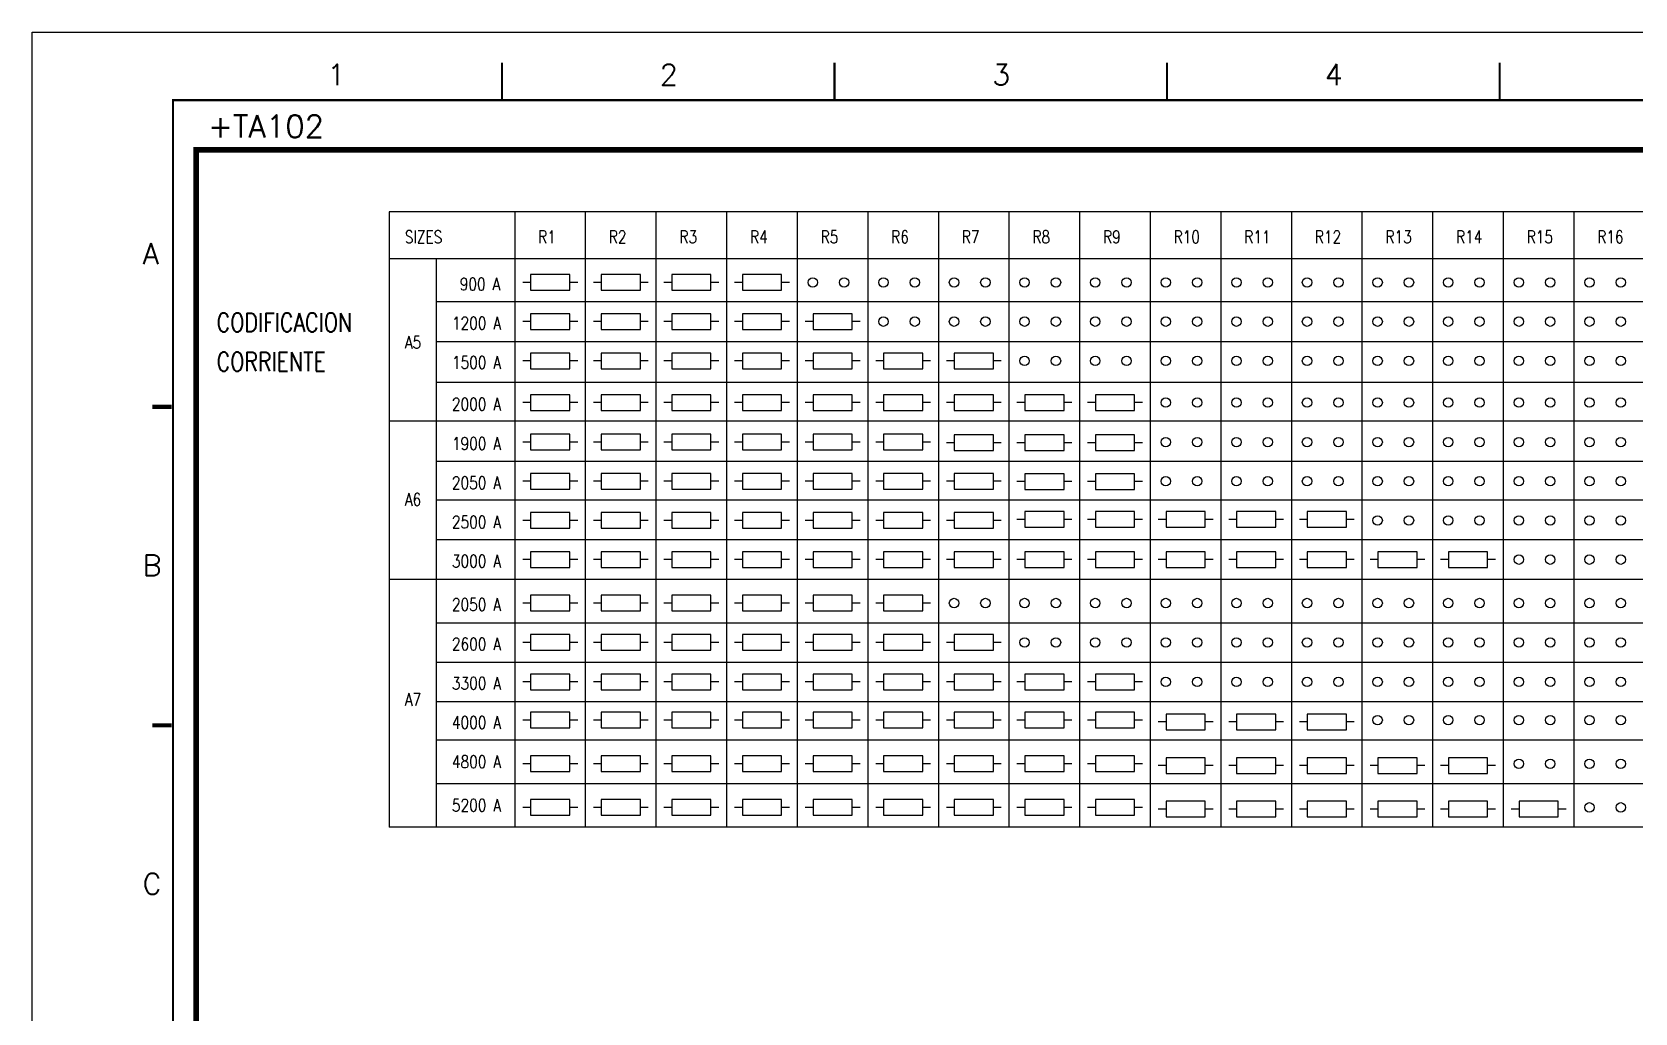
# Model space of a CAD drawing. Extents: x -25 to 1044, y -25744 to 292.
# Drawn here: x 96.3 to 331.5, y -8668.5 to -8524.5 of the extents above; entities that cross this region are included whole.
import ezdxf
from ezdxf.enums import TextEntityAlignment as Align

# ---------------------------------------------------------------- set-up
doc = ezdxf.new("R2010")
doc.units = 0
doc.header["$LTSCALE"] = 10
doc.header["$MEASUREMENT"] = 0
doc.linetypes.add('DASHDOT', pattern=[1, 0.5, -0.25, 0, -0.25])
for name, color, linetype in [('1', 7, 'CONTINUOUS'), ('10', 5, 'CONTINUOUS'), ('2', 7, 'CONTINUOUS'), ('25', 3, 'CONTINUOUS'), ('35', 2, 'CONTINUOUS'), ('DIBUJO', 7, 'CONTINUOUS')]:
    doc.layers.add(name, color=color, linetype=linetype)
doc.styles.add('ABBSTYLE', font='ROMANS.SHX', dxfattribs={"width": 0.8})
doc.styles.add('ROMANS', font='romans')
doc.styles.get("Standard").update_dxf_attribs({"font": 'simplex'})

# ---------------------------------------------------------------- blocks, each defined once
blk = doc.blocks.new('newcajec')
at = {"layer": '1'}
for points in [[(47.5, 272.5, 0.3, 0.3, 0), (47.5, 277.91, 0.3, 0.3, 0)], [(95.5, 272.5, 0.3, 0.3, 0), (95.5, 277.91, 0.3, 0.3, 0)], [(143.5, 272.5, 0.3, 0.3, 0), (143.5, 277.91, 0.3, 0.3, 0)], [(191.5, 272.5, 0.3, 0.3, 0), (191.5, 277.91, 0.3, 0.3, 0)], [(-2.99, 228.23, 0.6, 0.6, 0), (-0.18, 228.23, 0.6, 0.6, 0)], [(-2.99, 182.23, 0.6, 0.6, 0), (-0.18, 182.23, 0.6, 0.6, 0)]]:
    blk.add_lwpolyline(points, format="xyseb", dxfattribs=at)
at = {"layer": '1', "const_width": 0.3}
blk.add_lwpolyline([(0, 0), (0, 272.5), (383, 272.5), (383, 0)], close=True, dxfattribs=at)
at = {"layer": '1', "style": 'ROMANS'}
for s, p in [('1', (22.29, 274.68)), ('2', (70.29, 274.68)), ('3', (118.29, 274.68)), ('4', (166.29, 274.68)), ('A', (-4.37, 248.84)), ('B', (-4.37, 203.84)), ('C', (-4.37, 157.84))]:
    blk.add_text(s, height=3, dxfattribs=at).set_placement(p)
at = {"layer": '10', "style": 'ROMANS'}
for tag, p in [('REV41', (3.5, 18.74)), ('REV43', (77.7, 18.74)), ('REV31', (3.5, 14.58)), ('REV33', (77.7, 14.58)), ('REV21', (3.5, 10.42)), ('REV23', (77.7, 10.42)), ('REV11', (3.5, 6.27)), ('REV13', (77.7, 6.27))]:
    blk.add_attdef(tag, text='', height=2.5, dxfattribs=at).set_placement(p, align=Align.MIDDLE)
for tag, p, height in [('REV42', (8, 17.49), 2.5), ('DOCUMENTTYPE', (216.43, 16.8), 2.5), ('NOTA', (305.32, 15.8), 3), ('SHEETNAME1', (100.5, 15.83), 2.5), ('DESIGNCHECK', (180.74, 14.83), 2.5), ('REV32', (8, 13.33), 2.5), ('SHEETNAME2', (100.5, 11.67), 2.5), ('OBJECT', (216.43, 12.4), 2.5), ('REV22', (8, 9.17), 2.5), ('ORDER', (305.32, 7.3), 4.5), ('SHEETNAME3', (100.5, 7.51), 2.5), ('DRAWINGCHECK', (180.53, 7.71), 2.5), ('CUSTOMER', (216.43, 8.08), 2.5), ('REV12', (8, 5.01), 2.5), ('SHEETNAME4', (100.5, 3.35), 2.5), ('DOCUMENT_ID', (305.32, 0.93), 4.4), ('USER', (180.63, 0.71), 2.5), ('DEPARTMENT', (271.93, 1.05), 2.5)]:
    blk.add_attdef(tag, p, '', height=height, dxfattribs=at)
for tag, width, p, p2 in [('REV44', 1.221199, (84.53, 17.49), (98.48, 17.49)), ('REV34', 1.221199, (84.53, 13.33), (98.48, 13.33)), ('REV24', 1.221199, (84.53, 9.17), (98.48, 9.17)), ('REV14', 1.221199, (84.53, 5.01), (98.48, 5.01)), ('CREATED2', 7.039915, (282.71, 1.05), (301.14, 1.05))]:
    blk.add_attdef(tag, text='', height=2.5, dxfattribs=dict(at, width=width)).set_placement(p, p2, align=Align.FIT)
for tag, p in [('SHEET', (382, 7.43)), ('NEXTSHEET', (382, 0.5))]:
    blk.add_attdef(tag, text='', height=2.5, dxfattribs=at).set_placement(p, align=Align.RIGHT)

msp = doc.modelspace()

# ---------------------------------------------------------------- linework, layer by layer
at = {"layer": '2', "color": 2}
for p, q in [((155.57, -8581.67), (148.66, -8581.67)), ((155.59, -8604.91), (148.66, -8604.91)), ((148.66, -8628.46), (148.66, -8641.26))]:
    msp.add_line(p, q, dxfattribs=at)
at = {"layer": '2', "color": 3, "linetype": 'DASHDOT'}
msp.add_lwpolyline([(120.33, -8541.82, 0.81, 0.81, 0), (500.17, -8541.82, 0.81, 0.81, 0), (500.17, -8782.4, 0.81, 0.81, 0), (120.33, -8782.4, 0.81, 0.81, 0), (120.33, -8541.82, 0.81, 0.81, 0)], format="xyseb", dxfattribs=at)
at = {"layer": '25', "color": 1}
for p, q in [((169.41, -8572.8), (168.26, -8572.8)), ((175.16, -8571.65), (169.41, -8571.65)), ((169.41, -8571.65), (169.41, -8573.95)), ((175.16, -8573.95), (175.16, -8571.65)), ((176.32, -8572.8), (175.16, -8572.8)), ((179.77, -8572.8), (178.62, -8572.8)), ((185.52, -8571.65), (179.77, -8571.65)), ((179.77, -8571.65), (179.77, -8573.95)), ((185.52, -8573.95), (185.52, -8571.65)), ((186.68, -8572.8), (185.52, -8572.8)), ((190.13, -8572.8), (188.98, -8572.8)), ((195.88, -8571.65), (190.13, -8571.65)), ((190.13, -8571.65), (190.13, -8573.95)), ((195.88, -8573.95), (195.88, -8571.65)), ((197.04, -8572.8), (195.88, -8572.8)), ((200.49, -8572.8), (199.34, -8572.8)), ((206.24, -8571.65), (200.49, -8571.65)), ((200.49, -8571.65), (200.49, -8573.95)), ((206.24, -8573.95), (206.24, -8571.65)), ((207.39, -8572.8), (206.24, -8572.8)), ((210.85, -8572.8), (209.7, -8572.8)), ((216.6, -8571.65), (210.85, -8571.65)), ((210.85, -8571.65), (210.85, -8573.95)), ((216.6, -8573.95), (216.6, -8571.65)), ((217.75, -8572.8), (216.6, -8572.8)), ((221.21, -8572.8), (220.06, -8572.8)), ((226.96, -8571.65), (221.21, -8571.65)), ((221.21, -8571.65), (221.21, -8573.95)), ((226.96, -8573.95), (226.96, -8571.65)), ((228.11, -8572.8), (226.96, -8572.8)), ((231.57, -8572.8), (230.42, -8572.8)), ((237.32, -8571.65), (231.57, -8571.65)), ((231.57, -8571.65), (231.57, -8573.95)), ((237.32, -8573.95), (237.32, -8571.65)), ((238.47, -8572.8), (237.32, -8572.8)), ((169.41, -8573.95), (175.16, -8573.95)), ((179.77, -8573.95), (185.52, -8573.95)), ((190.13, -8573.95), (195.88, -8573.95)), ((200.49, -8573.95), (206.24, -8573.95)), ((210.85, -8573.95), (216.6, -8573.95)), ((221.21, -8573.95), (226.96, -8573.95)), ((231.57, -8573.95), (237.32, -8573.95))]:
    msp.add_line(p, q, dxfattribs=at)
for centre in [(241.9, -8572.8), (246.5, -8572.8), (252.26, -8572.8), (256.86, -8572.8), (262.62, -8572.8), (267.22, -8572.8), (272.98, -8572.8), (277.58, -8572.8), (283.34, -8572.8), (287.94, -8572.8), (293.7, -8572.8), (298.3, -8572.8), (304.06, -8572.8), (308.66, -8572.8), (314.42, -8572.8), (319.02, -8572.8), (324.78, -8572.8), (329.38, -8572.8)]:
    msp.add_circle(centre, 0.691, dxfattribs=at)
at = {"layer": '35'}
for p, q in [((436.43, -8550.91), (148.66, -8550.91)), ((148.66, -8550.91), (148.66, -8628.46)), ((436.44, -8550.91), (148.67, -8550.91)), ((167.08, -8550.91), (167.08, -8641.26)), ((177.44, -8550.91), (177.44, -8641.26)), ((187.8, -8550.91), (187.8, -8641.26)), ((198.16, -8550.91), (198.16, -8641.26)), ((208.52, -8550.91), (208.52, -8641.26)), ((218.88, -8550.91), (218.88, -8641.26)), ((229.24, -8550.91), (229.24, -8641.26)), ((239.6, -8550.91), (239.6, -8641.26)), ((249.96, -8550.91), (249.96, -8641.26)), ((260.32, -8550.91), (260.32, -8641.26)), ((270.68, -8550.91), (270.68, -8641.26)), ((281.04, -8550.91), (281.04, -8641.26)), ((291.4, -8550.91), (291.4, -8641.26)), ((301.76, -8550.91), (301.76, -8641.26)), ((312.12, -8550.91), (312.12, -8641.26)), ((322.48, -8550.91), (322.48, -8641.26)), ((436.43, -8557.82), (148.66, -8557.82)), ((155.57, -8557.82), (155.57, -8641.26)), ((175.16, -8560.14), (169.41, -8560.14)), ((169.41, -8560.14), (169.41, -8562.44)), ((175.16, -8562.44), (175.16, -8560.14)), ((185.52, -8560.14), (179.77, -8560.14)), ((179.77, -8560.14), (179.77, -8562.44)), ((185.52, -8562.44), (185.52, -8560.14)), ((195.88, -8560.14), (190.13, -8560.14)), ((190.13, -8560.14), (190.13, -8562.44)), ((195.88, -8562.44), (195.88, -8560.14)), ((206.24, -8560.14), (200.49, -8560.14)), ((200.49, -8560.14), (200.49, -8562.44)), ((206.24, -8562.44), (206.24, -8560.14)), ((169.41, -8561.29), (168.26, -8561.29)), ((169.41, -8562.44), (175.16, -8562.44)), ((176.32, -8561.29), (175.16, -8561.29)), ((179.77, -8561.29), (178.62, -8561.29)), ((179.77, -8562.44), (185.52, -8562.44)), ((186.68, -8561.29), (185.52, -8561.29)), ((190.13, -8561.29), (188.98, -8561.29)), ((190.13, -8562.44), (195.88, -8562.44)), ((197.04, -8561.29), (195.88, -8561.29)), ((200.49, -8561.29), (199.34, -8561.29)), ((200.49, -8562.44), (206.24, -8562.44)), ((207.39, -8561.29), (206.24, -8561.29)), ((436.43, -8564.14), (155.59, -8564.14)), ((436.43, -8570.01), (155.59, -8570.01)), ((436.43, -8575.98), (155.59, -8575.98)), ((436.45, -8581.67), (155.57, -8581.67)), ((169.41, -8583.55), (169.41, -8585.86)), ((175.16, -8583.55), (169.41, -8583.55)), ((175.16, -8585.86), (175.16, -8583.55)), ((185.52, -8583.55), (179.77, -8583.55)), ((179.77, -8583.55), (179.77, -8585.86)), ((185.52, -8585.86), (185.52, -8583.55)), ((195.88, -8583.55), (190.13, -8583.55)), ((190.13, -8583.55), (190.13, -8585.86)), ((195.88, -8585.86), (195.88, -8583.55)), ((206.24, -8583.55), (200.49, -8583.55)), ((200.49, -8583.55), (200.49, -8585.86)), ((206.24, -8585.86), (206.24, -8583.55)), ((210.85, -8583.55), (210.85, -8585.86)), ((216.6, -8583.55), (210.85, -8583.55)), ((216.6, -8585.86), (216.6, -8583.55)), ((226.96, -8583.55), (221.21, -8583.55)), ((221.21, -8583.55), (221.21, -8585.86)), ((226.96, -8585.86), (226.96, -8583.55)), ((169.41, -8584.71), (168.26, -8584.71)), ((169.41, -8585.86), (175.16, -8585.86)), ((176.32, -8584.71), (175.16, -8584.71)), ((179.77, -8584.71), (178.62, -8584.71)), ((179.77, -8585.86), (185.52, -8585.86)), ((186.68, -8584.71), (185.52, -8584.71)), ((190.13, -8584.71), (188.98, -8584.71)), ((190.13, -8585.86), (195.88, -8585.86)), ((197.04, -8584.71), (195.88, -8584.71)), ((200.49, -8584.71), (199.34, -8584.71)), ((200.49, -8585.86), (206.24, -8585.86)), ((207.39, -8584.71), (206.24, -8584.71)), ((210.85, -8584.71), (209.7, -8584.71)), ((210.85, -8585.86), (216.6, -8585.86)), ((217.75, -8584.71), (216.6, -8584.71)), ((221.21, -8584.71), (220.06, -8584.71)), ((221.21, -8585.86), (226.96, -8585.86)), ((228.11, -8584.71), (226.96, -8584.71)), ((436.43, -8587.55), (155.59, -8587.55)), ((169.41, -8590.46), (168.26, -8590.46)), ((169.41, -8589.31), (169.41, -8591.61)), ((175.16, -8589.31), (169.41, -8589.31)), ((169.41, -8591.61), (175.16, -8591.61)), ((175.16, -8591.61), (175.16, -8589.31)), ((176.32, -8590.46), (175.16, -8590.46)), ((179.77, -8590.46), (178.62, -8590.46)), ((179.77, -8589.31), (179.77, -8591.61)), ((185.52, -8589.31), (179.77, -8589.31)), ((179.77, -8591.61), (185.52, -8591.61)), ((185.52, -8591.61), (185.52, -8589.31)), ((186.68, -8590.46), (185.52, -8590.46)), ((190.13, -8590.46), (188.98, -8590.46)), ((195.88, -8589.31), (190.13, -8589.31)), ((190.13, -8589.31), (190.13, -8591.61)), ((190.13, -8591.61), (195.88, -8591.61)), ((195.88, -8591.61), (195.88, -8589.31)), ((197.04, -8590.46), (195.88, -8590.46)), ((200.49, -8590.46), (199.34, -8590.46)), ((200.49, -8589.31), (200.49, -8591.61)), ((206.24, -8589.31), (200.49, -8589.31)), ((200.49, -8591.61), (206.24, -8591.61)), ((206.24, -8591.61), (206.24, -8589.31)), ((207.39, -8590.46), (206.24, -8590.46)), ((210.85, -8590.46), (209.7, -8590.46)), ((210.85, -8589.31), (210.85, -8591.61)), ((216.6, -8589.31), (210.85, -8589.31)), ((210.85, -8591.61), (216.6, -8591.61)), ((216.6, -8591.61), (216.6, -8589.31)), ((217.75, -8590.46), (216.6, -8590.46)), ((221.21, -8590.46), (220.06, -8590.46)), ((226.96, -8589.31), (221.21, -8589.31)), ((221.21, -8589.31), (221.21, -8591.61)), ((221.21, -8591.61), (226.96, -8591.61)), ((226.96, -8591.61), (226.96, -8589.31)), ((228.11, -8590.46), (226.96, -8590.46)), ((231.57, -8590.46), (230.42, -8590.46)), ((231.57, -8589.31), (231.57, -8591.61)), ((237.32, -8589.31), (231.57, -8589.31)), ((231.57, -8591.61), (237.32, -8591.61)), ((237.32, -8591.61), (237.32, -8589.31)), ((238.47, -8590.46), (237.32, -8590.46)), ((436.43, -8593.25), (155.59, -8593.25)), ((436.43, -8599.04), (155.59, -8599.04)), ((169.41, -8600.82), (169.41, -8603.12)), ((175.16, -8600.82), (169.41, -8600.82)), ((175.16, -8603.12), (175.16, -8600.82)), ((179.77, -8600.82), (179.77, -8603.12)), ((185.52, -8600.82), (179.77, -8600.82)), ((185.52, -8603.12), (185.52, -8600.82)), ((190.13, -8600.82), (190.13, -8603.12)), ((195.88, -8600.82), (190.13, -8600.82)), ((195.88, -8603.12), (195.88, -8600.82)), ((200.49, -8600.82), (200.49, -8603.12)), ((206.24, -8600.82), (200.49, -8600.82)), ((206.24, -8603.12), (206.24, -8600.82)), ((210.85, -8600.82), (210.85, -8603.12)), ((216.6, -8600.82), (210.85, -8600.82)), ((216.6, -8603.12), (216.6, -8600.82)), ((221.21, -8600.82), (221.21, -8603.12)), ((226.96, -8600.82), (221.21, -8600.82)), ((226.96, -8603.12), (226.96, -8600.82)), ((231.57, -8600.82), (231.57, -8603.12)), ((237.32, -8600.82), (231.57, -8600.82)), ((237.32, -8603.12), (237.32, -8600.82)), ((241.93, -8600.82), (241.93, -8603.12)), ((247.68, -8600.82), (241.93, -8600.82)), ((247.68, -8603.12), (247.68, -8600.82)), ((252.29, -8600.82), (252.29, -8603.12)), ((258.04, -8600.82), (252.29, -8600.82)), ((258.04, -8603.12), (258.04, -8600.82)), ((262.65, -8600.82), (262.65, -8603.12)), ((268.4, -8600.82), (262.65, -8600.82)), ((268.4, -8603.12), (268.4, -8600.82)), ((278.76, -8600.82), (273.01, -8600.82)), ((273.01, -8600.82), (273.01, -8603.12)), ((278.76, -8603.12), (278.76, -8600.82)), ((283.37, -8600.82), (283.37, -8603.12)), ((289.12, -8600.82), (283.37, -8600.82)), ((289.12, -8603.12), (289.12, -8600.82)), ((293.73, -8600.82), (293.73, -8603.12)), ((299.48, -8600.82), (293.73, -8600.82)), ((299.48, -8603.12), (299.48, -8600.82)), ((309.84, -8600.82), (304.09, -8600.82)), ((304.09, -8600.82), (304.09, -8603.12)), ((309.84, -8603.12), (309.84, -8600.82)), ((169.41, -8601.97), (168.26, -8601.97)), ((169.41, -8603.12), (175.16, -8603.12)), ((176.32, -8601.97), (175.16, -8601.97)), ((179.77, -8601.97), (178.62, -8601.97)), ((179.77, -8603.12), (185.52, -8603.12)), ((186.68, -8601.97), (185.52, -8601.97)), ((190.13, -8601.97), (188.98, -8601.97)), ((190.13, -8603.12), (195.88, -8603.12)), ((197.04, -8601.97), (195.88, -8601.97)), ((200.49, -8601.97), (199.34, -8601.97)), ((200.49, -8603.12), (206.24, -8603.12)), ((207.39, -8601.97), (206.24, -8601.97)), ((210.85, -8601.97), (209.7, -8601.97)), ((210.85, -8603.12), (216.6, -8603.12)), ((217.75, -8601.97), (216.6, -8601.97)), ((221.21, -8601.97), (220.06, -8601.97)), ((221.21, -8603.12), (226.96, -8603.12)), ((228.11, -8601.97), (226.96, -8601.97)), ((231.57, -8601.97), (230.42, -8601.97)), ((231.57, -8603.12), (237.32, -8603.12)), ((238.47, -8601.97), (237.32, -8601.97)), ((241.93, -8601.97), (240.78, -8601.97)), ((241.93, -8603.12), (247.68, -8603.12)), ((248.83, -8601.97), (247.68, -8601.97)), ((252.29, -8601.97), (251.14, -8601.97)), ((252.29, -8603.12), (258.04, -8603.12)), ((259.19, -8601.97), (258.04, -8601.97)), ((262.65, -8601.97), (261.5, -8601.97)), ((262.65, -8603.12), (268.4, -8603.12)), ((269.55, -8601.97), (268.4, -8601.97)), ((273.01, -8601.97), (271.86, -8601.97)), ((273.01, -8603.12), (278.76, -8603.12)), ((279.91, -8601.97), (278.76, -8601.97)), ((283.37, -8601.97), (282.22, -8601.97)), ((283.37, -8603.12), (289.12, -8603.12)), ((290.27, -8601.97), (289.12, -8601.97)), ((293.73, -8601.97), (292.58, -8601.97)), ((293.73, -8603.12), (299.48, -8603.12)), ((300.63, -8601.97), (299.48, -8601.97)), ((304.09, -8601.97), (302.94, -8601.97)), ((304.09, -8603.12), (309.84, -8603.12)), ((310.99, -8601.97), (309.84, -8601.97)), ((436.43, -8604.91), (155.59, -8604.91)), ((169.41, -8607.19), (169.41, -8609.49)), ((175.16, -8607.19), (169.41, -8607.19)), ((175.16, -8609.49), (175.16, -8607.19)), ((185.52, -8607.19), (179.77, -8607.19)), ((179.77, -8607.19), (179.77, -8609.49)), ((185.52, -8609.49), (185.52, -8607.19)), ((195.88, -8607.19), (190.13, -8607.19)), ((190.13, -8607.19), (190.13, -8609.49)), ((195.88, -8609.49), (195.88, -8607.19)), ((206.24, -8607.19), (200.49, -8607.19)), ((200.49, -8607.19), (200.49, -8609.49)), ((206.24, -8609.49), (206.24, -8607.19)), ((210.85, -8607.19), (210.85, -8609.49)), ((216.6, -8607.19), (210.85, -8607.19)), ((216.6, -8609.49), (216.6, -8607.19)), ((226.96, -8607.19), (221.21, -8607.19)), ((221.21, -8607.19), (221.21, -8609.49)), ((226.96, -8609.49), (226.96, -8607.19)), ((169.41, -8608.34), (168.26, -8608.34)), ((169.41, -8609.49), (175.16, -8609.49)), ((176.32, -8608.34), (175.16, -8608.34)), ((179.77, -8608.34), (178.62, -8608.34)), ((179.77, -8609.49), (185.52, -8609.49)), ((186.68, -8608.34), (185.52, -8608.34)), ((190.13, -8608.34), (188.98, -8608.34)), ((190.13, -8609.49), (195.88, -8609.49)), ((197.04, -8608.34), (195.88, -8608.34)), ((200.49, -8608.34), (199.34, -8608.34)), ((200.49, -8609.49), (206.24, -8609.49)), ((207.39, -8608.34), (206.24, -8608.34)), ((210.85, -8608.34), (209.7, -8608.34)), ((210.85, -8609.49), (216.6, -8609.49)), ((217.75, -8608.34), (216.6, -8608.34)), ((221.21, -8608.34), (220.06, -8608.34)), ((221.21, -8609.49), (226.96, -8609.49)), ((228.11, -8608.34), (226.96, -8608.34)), ((436.43, -8611.28), (155.59, -8611.28)), ((169.41, -8614.13), (168.26, -8614.13)), ((169.41, -8612.98), (169.41, -8615.28)), ((175.16, -8612.98), (169.41, -8612.98)), ((175.16, -8615.28), (175.16, -8612.98)), ((176.32, -8614.13), (175.16, -8614.13)), ((179.77, -8614.13), (178.62, -8614.13)), ((179.77, -8612.98), (179.77, -8615.28)), ((185.52, -8612.98), (179.77, -8612.98)), ((185.52, -8615.28), (185.52, -8612.98)), ((186.68, -8614.13), (185.52, -8614.13)), ((190.13, -8614.13), (188.98, -8614.13)), ((195.88, -8612.98), (190.13, -8612.98)), ((190.13, -8612.98), (190.13, -8615.28)), ((195.88, -8615.28), (195.88, -8612.98)), ((197.04, -8614.13), (195.88, -8614.13)), ((200.49, -8614.13), (199.34, -8614.13)), ((200.49, -8612.98), (200.49, -8615.28)), ((206.24, -8612.98), (200.49, -8612.98)), ((206.24, -8615.28), (206.24, -8612.98)), ((207.39, -8614.13), (206.24, -8614.13)), ((210.85, -8614.13), (209.7, -8614.13)), ((210.85, -8612.98), (210.85, -8615.28)), ((216.6, -8612.98), (210.85, -8612.98)), ((216.6, -8615.28), (216.6, -8612.98)), ((217.75, -8614.13), (216.6, -8614.13)), ((221.21, -8614.13), (220.06, -8614.13)), ((226.96, -8612.98), (221.21, -8612.98)), ((221.21, -8612.98), (221.21, -8615.28)), ((226.96, -8615.28), (226.96, -8612.98)), ((228.11, -8614.13), (226.96, -8614.13)), ((231.57, -8614.13), (230.42, -8614.13)), ((231.57, -8612.98), (231.57, -8615.28)), ((237.32, -8612.98), (231.57, -8612.98)), ((237.32, -8615.28), (237.32, -8612.98)), ((238.47, -8614.13), (237.32, -8614.13)), ((436.43, -8617.07), (155.59, -8617.07)), ((169.41, -8615.28), (175.16, -8615.28)), ((179.77, -8615.28), (185.52, -8615.28)), ((190.13, -8615.28), (195.88, -8615.28)), ((200.49, -8615.28), (206.24, -8615.28)), ((210.85, -8615.28), (216.6, -8615.28)), ((221.21, -8615.28), (226.96, -8615.28)), ((231.57, -8615.28), (237.32, -8615.28)), ((169.41, -8618.76), (169.41, -8621.07)), ((175.16, -8618.76), (169.41, -8618.76)), ((175.16, -8621.07), (175.16, -8618.76)), ((185.52, -8618.76), (179.77, -8618.76)), ((179.77, -8618.76), (179.77, -8621.07)), ((185.52, -8621.07), (185.52, -8618.76)), ((195.88, -8618.76), (190.13, -8618.76)), ((190.13, -8618.76), (190.13, -8621.07)), ((195.88, -8621.07), (195.88, -8618.76)), ((206.24, -8618.76), (200.49, -8618.76)), ((200.49, -8618.76), (200.49, -8621.07)), ((206.24, -8621.07), (206.24, -8618.76)), ((210.85, -8618.76), (210.85, -8621.07)), ((216.6, -8618.76), (210.85, -8618.76)), ((216.6, -8621.07), (216.6, -8618.76)), ((226.96, -8618.76), (221.21, -8618.76)), ((221.21, -8618.76), (221.21, -8621.07)), ((226.96, -8621.07), (226.96, -8618.76)), ((237.32, -8618.76), (231.57, -8618.76)), ((231.57, -8618.76), (231.57, -8621.07)), ((237.32, -8621.07), (237.32, -8618.76)), ((241.93, -8618.76), (241.93, -8621.07)), ((247.68, -8618.76), (241.93, -8618.76)), ((247.68, -8621.07), (247.68, -8618.76)), ((258.04, -8618.76), (252.29, -8618.76)), ((252.29, -8618.76), (252.29, -8621.07)), ((258.04, -8621.07), (258.04, -8618.76)), ((169.41, -8619.91), (168.26, -8619.91)), ((169.41, -8621.07), (175.16, -8621.07)), ((176.32, -8619.91), (175.16, -8619.91)), ((179.77, -8619.91), (178.62, -8619.91)), ((179.77, -8621.07), (185.52, -8621.07)), ((186.68, -8619.91), (185.52, -8619.91)), ((190.13, -8619.91), (188.98, -8619.91)), ((190.13, -8621.07), (195.88, -8621.07)), ((197.04, -8619.91), (195.88, -8619.91)), ((200.49, -8619.91), (199.34, -8619.91)), ((200.49, -8621.07), (206.24, -8621.07)), ((207.39, -8619.91), (206.24, -8619.91)), ((210.85, -8619.91), (209.7, -8619.91)), ((210.85, -8621.07), (216.6, -8621.07)), ((217.75, -8619.91), (216.6, -8619.91)), ((221.21, -8619.91), (220.06, -8619.91)), ((221.21, -8621.07), (226.96, -8621.07)), ((228.11, -8619.91), (226.96, -8619.91)), ((231.57, -8619.91), (230.42, -8619.91)), ((231.57, -8621.07), (237.32, -8621.07)), ((238.47, -8619.91), (237.32, -8619.91)), ((241.93, -8619.91), (240.78, -8619.91)), ((241.93, -8621.07), (247.68, -8621.07)), ((248.83, -8619.91), (247.68, -8619.91)), ((252.29, -8619.91), (251.14, -8619.91)), ((252.29, -8621.07), (258.04, -8621.07)), ((259.19, -8619.91), (258.04, -8619.91)), ((436.43, -8622.85), (155.59, -8622.85)), ((169.41, -8624.37), (169.41, -8626.68)), ((175.16, -8624.37), (169.41, -8624.37)), ((175.16, -8626.68), (175.16, -8624.37)), ((179.77, -8624.37), (179.77, -8626.68)), ((185.52, -8624.37), (179.77, -8624.37)), ((185.52, -8626.68), (185.52, -8624.37)), ((190.13, -8624.37), (190.13, -8626.68)), ((195.88, -8624.37), (190.13, -8624.37)), ((195.88, -8626.68), (195.88, -8624.37)), ((200.49, -8624.37), (200.49, -8626.68)), ((206.24, -8624.37), (200.49, -8624.37)), ((206.24, -8626.68), (206.24, -8624.37)), ((210.85, -8624.37), (210.85, -8626.68)), ((216.6, -8624.37), (210.85, -8624.37)), ((216.6, -8626.68), (216.6, -8624.37)), ((221.21, -8624.37), (221.21, -8626.68)), ((226.96, -8624.37), (221.21, -8624.37)), ((226.96, -8626.68), (226.96, -8624.37)), ((231.57, -8624.37), (231.57, -8626.68)), ((237.32, -8624.37), (231.57, -8624.37)), ((237.32, -8626.68), (237.32, -8624.37)), ((241.93, -8624.37), (241.93, -8626.68)), ((247.68, -8624.37), (241.93, -8624.37)), ((247.68, -8626.68), (247.68, -8624.37)), ((252.29, -8624.37), (252.29, -8626.68)), ((258.04, -8624.37), (252.29, -8624.37)), ((258.04, -8626.68), (258.04, -8624.37)), ((169.41, -8625.52), (168.26, -8625.52)), ((169.41, -8626.68), (175.16, -8626.68)), ((176.32, -8625.52), (175.16, -8625.52)), ((179.77, -8625.52), (178.62, -8625.52)), ((179.77, -8626.68), (185.52, -8626.68)), ((186.68, -8625.52), (185.52, -8625.52)), ((190.13, -8625.52), (188.98, -8625.52)), ((190.13, -8626.68), (195.88, -8626.68)), ((197.04, -8625.52), (195.88, -8625.52)), ((200.49, -8625.52), (199.34, -8625.52)), ((200.49, -8626.68), (206.24, -8626.68)), ((207.39, -8625.52), (206.24, -8625.52)), ((210.85, -8625.52), (209.7, -8625.52)), ((210.85, -8626.68), (216.6, -8626.68)), ((217.75, -8625.52), (216.6, -8625.52)), ((221.21, -8625.52), (220.06, -8625.52)), ((221.21, -8626.68), (226.96, -8626.68)), ((228.11, -8625.52), (226.96, -8625.52)), ((231.57, -8625.52), (230.42, -8625.52)), ((231.57, -8626.68), (237.32, -8626.68)), ((238.47, -8625.52), (237.32, -8625.52)), ((241.93, -8625.52), (240.78, -8625.52)), ((241.93, -8626.68), (247.68, -8626.68)), ((248.83, -8625.52), (247.68, -8625.52)), ((252.29, -8625.52), (251.14, -8625.52)), ((252.29, -8626.68), (258.04, -8626.68)), ((259.19, -8625.52), (258.04, -8625.52)), ((262.65, -8625.79), (261.5, -8625.79)), ((262.65, -8624.63), (262.65, -8626.94)), ((268.4, -8624.63), (262.65, -8624.63)), ((262.65, -8626.94), (268.4, -8626.94)), ((268.4, -8626.94), (268.4, -8624.63)), ((269.55, -8625.79), (268.4, -8625.79)), ((273.01, -8625.79), (271.86, -8625.79)), ((273.01, -8624.63), (273.01, -8626.94)), ((278.76, -8624.63), (273.01, -8624.63)), ((273.01, -8626.94), (278.76, -8626.94)), ((278.76, -8626.94), (278.76, -8624.63)), ((279.91, -8625.79), (278.76, -8625.79)), ((283.37, -8625.79), (282.22, -8625.79)), ((283.37, -8624.63), (283.37, -8626.94)), ((289.12, -8624.63), (283.37, -8624.63)), ((283.37, -8626.94), (289.12, -8626.94)), ((289.12, -8626.94), (289.12, -8624.63)), ((290.27, -8625.79), (289.12, -8625.79)), ((436.43, -8628.46), (155.59, -8628.46)), ((175.16, -8630.78), (169.41, -8630.78)), ((169.41, -8630.78), (169.41, -8633.08)), ((175.16, -8633.08), (175.16, -8630.78)), ((185.52, -8630.78), (179.77, -8630.78)), ((179.77, -8630.78), (179.77, -8633.08)), ((185.52, -8633.08), (185.52, -8630.78)), ((195.88, -8630.78), (190.13, -8630.78)), ((190.13, -8630.78), (190.13, -8633.08)), ((195.88, -8633.08), (195.88, -8630.78)), ((206.24, -8630.78), (200.49, -8630.78)), ((200.49, -8630.78), (200.49, -8633.08)), ((206.24, -8633.08), (206.24, -8630.78)), ((216.6, -8630.78), (210.85, -8630.78)), ((210.85, -8630.78), (210.85, -8633.08)), ((216.6, -8633.08), (216.6, -8630.78)), ((226.96, -8630.78), (221.21, -8630.78)), ((221.21, -8630.78), (221.21, -8633.08)), ((226.96, -8633.08), (226.96, -8630.78)), ((237.32, -8630.78), (231.57, -8630.78)), ((231.57, -8630.78), (231.57, -8633.08)), ((237.32, -8633.08), (237.32, -8630.78)), ((247.68, -8630.78), (241.93, -8630.78)), ((241.93, -8630.78), (241.93, -8633.08)), ((247.68, -8633.08), (247.68, -8630.78)), ((258.04, -8630.78), (252.29, -8630.78)), ((252.29, -8630.78), (252.29, -8633.08)), ((258.04, -8633.08), (258.04, -8630.78)), ((268.4, -8631.04), (262.65, -8631.04)), ((262.65, -8631.04), (262.65, -8633.34)), ((268.4, -8633.34), (268.4, -8631.04)), ((278.76, -8631.04), (273.01, -8631.04)), ((273.01, -8631.04), (273.01, -8633.34)), ((278.76, -8633.34), (278.76, -8631.04)), ((289.12, -8631.04), (283.37, -8631.04)), ((283.37, -8631.04), (283.37, -8633.34)), ((289.12, -8633.34), (289.12, -8631.04)), ((299.48, -8631.04), (293.73, -8631.04)), ((293.73, -8631.04), (293.73, -8633.34)), ((299.48, -8633.34), (299.48, -8631.04)), ((309.84, -8631.04), (304.09, -8631.04)), ((304.09, -8631.04), (304.09, -8633.34)), ((309.84, -8633.34), (309.84, -8631.04)), ((169.41, -8631.93), (168.26, -8631.93)), ((169.41, -8633.08), (175.16, -8633.08)), ((176.32, -8631.93), (175.16, -8631.93)), ((179.77, -8631.93), (178.62, -8631.93)), ((179.77, -8633.08), (185.52, -8633.08)), ((186.68, -8631.93), (185.52, -8631.93)), ((190.13, -8631.93), (188.98, -8631.93)), ((190.13, -8633.08), (195.88, -8633.08)), ((197.04, -8631.93), (195.88, -8631.93)), ((200.49, -8631.93), (199.34, -8631.93)), ((200.49, -8633.08), (206.24, -8633.08)), ((207.39, -8631.93), (206.24, -8631.93)), ((210.85, -8631.93), (209.7, -8631.93)), ((210.85, -8633.08), (216.6, -8633.08)), ((217.75, -8631.93), (216.6, -8631.93)), ((221.21, -8631.93), (220.06, -8631.93)), ((221.21, -8633.08), (226.96, -8633.08)), ((228.11, -8631.93), (226.96, -8631.93)), ((231.57, -8631.93), (230.42, -8631.93)), ((231.57, -8633.08), (237.32, -8633.08)), ((238.47, -8631.93), (237.32, -8631.93)), ((241.93, -8631.93), (240.78, -8631.93)), ((241.93, -8633.08), (247.68, -8633.08)), ((248.83, -8631.93), (247.68, -8631.93)), ((252.29, -8631.93), (251.14, -8631.93)), ((252.29, -8633.08), (258.04, -8633.08)), ((259.19, -8631.93), (258.04, -8631.93)), ((262.65, -8632.19), (261.5, -8632.19)), ((262.65, -8633.34), (268.4, -8633.34)), ((269.55, -8632.19), (268.4, -8632.19)), ((273.01, -8632.19), (271.86, -8632.19)), ((273.01, -8633.34), (278.76, -8633.34)), ((279.91, -8632.19), (278.76, -8632.19)), ((283.37, -8632.19), (282.22, -8632.19)), ((283.37, -8633.34), (289.12, -8633.34)), ((290.27, -8632.19), (289.12, -8632.19)), ((293.73, -8632.19), (292.58, -8632.19)), ((293.73, -8633.34), (299.48, -8633.34)), ((300.63, -8632.19), (299.48, -8632.19)), ((304.09, -8632.19), (302.94, -8632.19)), ((304.09, -8633.34), (309.84, -8633.34)), ((310.99, -8632.19), (309.84, -8632.19)), ((436.43, -8634.86), (155.57, -8634.86)), ((169.41, -8638.33), (168.26, -8638.33)), ((175.16, -8637.18), (169.41, -8637.18)), ((169.41, -8637.18), (169.41, -8639.48)), ((175.16, -8639.48), (175.16, -8637.18)), ((176.32, -8638.33), (175.16, -8638.33)), ((179.77, -8638.33), (178.62, -8638.33)), ((185.52, -8637.18), (179.77, -8637.18)), ((179.77, -8637.18), (179.77, -8639.48)), ((185.52, -8639.48), (185.52, -8637.18)), ((186.68, -8638.33), (185.52, -8638.33)), ((190.13, -8638.33), (188.98, -8638.33)), ((195.88, -8637.18), (190.13, -8637.18)), ((190.13, -8637.18), (190.13, -8639.48)), ((195.88, -8639.48), (195.88, -8637.18)), ((197.04, -8638.33), (195.88, -8638.33)), ((200.49, -8638.33), (199.34, -8638.33)), ((206.24, -8637.18), (200.49, -8637.18)), ((200.49, -8637.18), (200.49, -8639.48)), ((206.24, -8639.48), (206.24, -8637.18)), ((207.39, -8638.33), (206.24, -8638.33)), ((210.85, -8638.33), (209.7, -8638.33)), ((216.6, -8637.18), (210.85, -8637.18)), ((210.85, -8637.18), (210.85, -8639.48)), ((216.6, -8639.48), (216.6, -8637.18)), ((217.75, -8638.33), (216.6, -8638.33)), ((221.21, -8638.33), (220.06, -8638.33)), ((226.96, -8637.18), (221.21, -8637.18)), ((221.21, -8637.18), (221.21, -8639.48)), ((226.96, -8639.48), (226.96, -8637.18)), ((228.11, -8638.33), (226.96, -8638.33)), ((231.57, -8638.33), (230.42, -8638.33)), ((237.32, -8637.18), (231.57, -8637.18)), ((231.57, -8637.18), (231.57, -8639.48)), ((237.32, -8639.48), (237.32, -8637.18)), ((238.47, -8638.33), (237.32, -8638.33)), ((241.93, -8638.33), (240.78, -8638.33)), ((247.68, -8637.18), (241.93, -8637.18)), ((241.93, -8637.18), (241.93, -8639.48)), ((247.68, -8639.48), (247.68, -8637.18)), ((248.83, -8638.33), (247.68, -8638.33)), ((252.29, -8638.33), (251.14, -8638.33)), ((258.04, -8637.18), (252.29, -8637.18)), ((252.29, -8637.18), (252.29, -8639.48)), ((258.04, -8639.48), (258.04, -8637.18)), ((259.19, -8638.33), (258.04, -8638.33)), ((262.65, -8638.59), (261.5, -8638.59)), ((268.4, -8637.44), (262.65, -8637.44)), ((262.65, -8637.44), (262.65, -8639.74)), ((268.4, -8639.74), (268.4, -8637.44)), ((269.55, -8638.59), (268.4, -8638.59)), ((273.01, -8638.59), (271.86, -8638.59)), ((278.76, -8637.44), (273.01, -8637.44)), ((273.01, -8637.44), (273.01, -8639.74)), ((278.76, -8639.74), (278.76, -8637.44)), ((279.91, -8638.59), (278.76, -8638.59)), ((283.37, -8638.59), (282.22, -8638.59)), ((289.12, -8637.44), (283.37, -8637.44)), ((283.37, -8637.44), (283.37, -8639.74)), ((289.12, -8639.74), (289.12, -8637.44)), ((290.27, -8638.59), (289.12, -8638.59)), ((293.73, -8638.59), (292.58, -8638.59)), ((299.48, -8637.44), (293.73, -8637.44)), ((293.73, -8637.44), (293.73, -8639.74)), ((299.48, -8639.74), (299.48, -8637.44)), ((300.63, -8638.59), (299.48, -8638.59)), ((304.09, -8638.59), (302.94, -8638.59)), ((309.84, -8637.44), (304.09, -8637.44)), ((304.09, -8637.44), (304.09, -8639.74)), ((309.84, -8639.74), (309.84, -8637.44)), ((310.99, -8638.59), (309.84, -8638.59)), ((314.45, -8638.59), (313.3, -8638.59)), ((320.2, -8637.44), (314.45, -8637.44)), ((314.45, -8637.44), (314.45, -8639.74)), ((320.2, -8639.74), (320.2, -8637.44)), ((321.35, -8638.59), (320.2, -8638.59)), ((169.41, -8639.48), (175.16, -8639.48)), ((179.77, -8639.48), (185.52, -8639.48)), ((190.13, -8639.48), (195.88, -8639.48)), ((200.49, -8639.48), (206.24, -8639.48)), ((210.85, -8639.48), (216.6, -8639.48)), ((221.21, -8639.48), (226.96, -8639.48)), ((231.57, -8639.48), (237.32, -8639.48)), ((241.93, -8639.48), (247.68, -8639.48)), ((252.29, -8639.48), (258.04, -8639.48)), ((262.65, -8639.74), (268.4, -8639.74)), ((273.01, -8639.74), (278.76, -8639.74)), ((283.37, -8639.74), (289.12, -8639.74)), ((293.73, -8639.74), (299.48, -8639.74)), ((304.09, -8639.74), (309.84, -8639.74)), ((314.45, -8639.74), (320.2, -8639.74)), ((436.43, -8641.26), (148.66, -8641.26))]:
    msp.add_line(p, q, dxfattribs=at)
at = {"layer": '35', "color": 2}
for p, q in [((169.41, -8567.04), (168.26, -8567.04)), ((175.16, -8565.89), (169.41, -8565.89)), ((169.41, -8565.89), (169.41, -8568.19)), ((175.16, -8568.19), (175.16, -8565.89)), ((176.32, -8567.04), (175.16, -8567.04)), ((179.77, -8567.04), (178.62, -8567.04)), ((185.52, -8565.89), (179.77, -8565.89)), ((179.77, -8565.89), (179.77, -8568.19)), ((185.52, -8568.19), (185.52, -8565.89)), ((186.68, -8567.04), (185.52, -8567.04)), ((190.13, -8567.04), (188.98, -8567.04)), ((195.88, -8565.89), (190.13, -8565.89)), ((190.13, -8565.89), (190.13, -8568.19)), ((195.88, -8568.19), (195.88, -8565.89)), ((197.04, -8567.04), (195.88, -8567.04)), ((200.49, -8567.04), (199.34, -8567.04)), ((206.24, -8565.89), (200.49, -8565.89)), ((200.49, -8565.89), (200.49, -8568.19)), ((206.24, -8568.19), (206.24, -8565.89)), ((207.39, -8567.04), (206.24, -8567.04)), ((210.85, -8567.04), (209.7, -8567.04)), ((216.6, -8565.89), (210.85, -8565.89)), ((210.85, -8565.89), (210.85, -8568.19)), ((216.6, -8568.19), (216.6, -8565.89)), ((217.75, -8567.04), (216.6, -8567.04)), ((169.41, -8568.19), (175.16, -8568.19)), ((179.77, -8568.19), (185.52, -8568.19)), ((190.13, -8568.19), (195.88, -8568.19)), ((200.49, -8568.19), (206.24, -8568.19)), ((210.85, -8568.19), (216.6, -8568.19)), ((169.41, -8578.92), (168.26, -8578.92)), ((169.41, -8577.77), (169.41, -8580.07)), ((175.16, -8577.77), (169.41, -8577.77)), ((175.16, -8580.07), (175.16, -8577.77)), ((176.32, -8578.92), (175.16, -8578.92)), ((179.77, -8578.92), (178.62, -8578.92)), ((179.77, -8577.77), (179.77, -8580.07)), ((185.52, -8577.77), (179.77, -8577.77)), ((185.52, -8580.07), (185.52, -8577.77)), ((186.68, -8578.92), (185.52, -8578.92)), ((190.13, -8578.92), (188.98, -8578.92)), ((190.13, -8577.77), (190.13, -8580.07)), ((195.88, -8577.77), (190.13, -8577.77)), ((195.88, -8580.07), (195.88, -8577.77)), ((197.04, -8578.92), (195.88, -8578.92)), ((200.49, -8578.92), (199.34, -8578.92)), ((200.49, -8577.77), (200.49, -8580.07)), ((206.24, -8577.77), (200.49, -8577.77)), ((206.24, -8580.07), (206.24, -8577.77)), ((207.39, -8578.92), (206.24, -8578.92)), ((210.85, -8578.92), (209.7, -8578.92)), ((210.85, -8577.77), (210.85, -8580.07)), ((216.6, -8577.77), (210.85, -8577.77)), ((216.6, -8580.07), (216.6, -8577.77)), ((217.75, -8578.92), (216.6, -8578.92)), ((221.21, -8578.92), (220.06, -8578.92)), ((221.21, -8577.77), (221.21, -8580.07)), ((226.96, -8577.77), (221.21, -8577.77)), ((226.96, -8580.07), (226.96, -8577.77)), ((228.11, -8578.92), (226.96, -8578.92)), ((231.57, -8578.92), (230.42, -8578.92)), ((231.57, -8577.77), (231.57, -8580.07)), ((237.32, -8577.77), (231.57, -8577.77)), ((237.32, -8580.07), (237.32, -8577.77)), ((238.47, -8578.92), (237.32, -8578.92)), ((241.93, -8578.92), (240.78, -8578.92)), ((241.93, -8577.77), (241.93, -8580.07)), ((247.68, -8577.77), (241.93, -8577.77)), ((247.68, -8580.07), (247.68, -8577.77)), ((248.83, -8578.92), (247.68, -8578.92)), ((252.29, -8578.92), (251.14, -8578.92)), ((252.29, -8577.77), (252.29, -8580.07)), ((258.04, -8577.77), (252.29, -8577.77)), ((258.04, -8580.07), (258.04, -8577.77)), ((259.19, -8578.92), (258.04, -8578.92)), ((169.41, -8580.07), (175.16, -8580.07)), ((179.77, -8580.07), (185.52, -8580.07)), ((190.13, -8580.07), (195.88, -8580.07)), ((200.49, -8580.07), (206.24, -8580.07)), ((210.85, -8580.07), (216.6, -8580.07)), ((221.21, -8580.07), (226.96, -8580.07)), ((231.57, -8580.07), (237.32, -8580.07)), ((241.93, -8580.07), (247.68, -8580.07)), ((252.29, -8580.07), (258.04, -8580.07)), ((237.32, -8583.66), (231.57, -8583.66)), ((231.57, -8583.66), (231.57, -8585.96)), ((237.32, -8585.96), (237.32, -8583.66)), ((241.93, -8583.66), (241.93, -8585.96)), ((247.68, -8583.66), (241.93, -8583.66)), ((247.68, -8585.96), (247.68, -8583.66)), ((258.04, -8583.66), (252.29, -8583.66)), ((252.29, -8583.66), (252.29, -8585.96)), ((258.04, -8585.96), (258.04, -8583.66)), ((231.57, -8584.81), (230.42, -8584.81)), ((231.57, -8585.96), (237.32, -8585.96)), ((238.47, -8584.81), (237.32, -8584.81)), ((241.93, -8584.81), (240.78, -8584.81)), ((241.93, -8585.96), (247.68, -8585.96)), ((248.83, -8584.81), (247.68, -8584.81)), ((252.29, -8584.81), (251.14, -8584.81)), ((252.29, -8585.96), (258.04, -8585.96)), ((259.19, -8584.81), (258.04, -8584.81)), ((241.93, -8590.51), (240.78, -8590.51)), ((241.93, -8589.36), (241.93, -8591.66)), ((247.68, -8589.36), (241.93, -8589.36)), ((241.93, -8591.66), (247.68, -8591.66)), ((247.68, -8591.66), (247.68, -8589.36)), ((248.83, -8590.51), (247.68, -8590.51)), ((252.29, -8590.51), (251.14, -8590.51)), ((258.04, -8589.36), (252.29, -8589.36)), ((252.29, -8589.36), (252.29, -8591.66)), ((252.29, -8591.66), (258.04, -8591.66)), ((258.04, -8591.66), (258.04, -8589.36)), ((259.19, -8590.51), (258.04, -8590.51)), ((169.41, -8596.22), (168.26, -8596.22)), ((169.41, -8595.07), (169.41, -8597.37)), ((175.16, -8595.07), (169.41, -8595.07)), ((175.16, -8597.37), (175.16, -8595.07)), ((176.32, -8596.22), (175.16, -8596.22)), ((179.77, -8596.22), (178.62, -8596.22)), ((185.52, -8595.07), (179.77, -8595.07)), ((179.77, -8595.07), (179.77, -8597.37)), ((185.52, -8597.37), (185.52, -8595.07)), ((186.68, -8596.22), (185.52, -8596.22)), ((190.13, -8596.22), (188.98, -8596.22)), ((195.88, -8595.07), (190.13, -8595.07)), ((190.13, -8595.07), (190.13, -8597.37)), ((195.88, -8597.37), (195.88, -8595.07)), ((197.04, -8596.22), (195.88, -8596.22)), ((200.49, -8596.22), (199.34, -8596.22)), ((206.24, -8595.07), (200.49, -8595.07)), ((200.49, -8595.07), (200.49, -8597.37)), ((206.24, -8597.37), (206.24, -8595.07)), ((207.39, -8596.22), (206.24, -8596.22)), ((210.85, -8596.22), (209.7, -8596.22)), ((210.85, -8595.07), (210.85, -8597.37)), ((216.6, -8595.07), (210.85, -8595.07)), ((216.6, -8597.37), (216.6, -8595.07)), ((217.75, -8596.22), (216.6, -8596.22)), ((221.21, -8596.22), (220.06, -8596.22)), ((226.96, -8595.07), (221.21, -8595.07)), ((221.21, -8595.07), (221.21, -8597.37)), ((226.96, -8597.37), (226.96, -8595.07)), ((228.11, -8596.22), (226.96, -8596.22)), ((231.57, -8596.22), (230.42, -8596.22)), ((237.32, -8595.07), (231.57, -8595.07)), ((231.57, -8595.07), (231.57, -8597.37)), ((237.32, -8597.37), (237.32, -8595.07)), ((238.47, -8596.22), (237.32, -8596.22)), ((241.93, -8596.07), (240.78, -8596.07)), ((241.93, -8594.92), (241.93, -8597.22)), ((247.68, -8594.92), (241.93, -8594.92)), ((247.68, -8597.22), (247.68, -8594.92)), ((248.83, -8596.07), (247.68, -8596.07)), ((252.29, -8596.07), (251.14, -8596.07)), ((258.04, -8594.92), (252.29, -8594.92)), ((252.29, -8594.92), (252.29, -8597.22)), ((258.04, -8597.22), (258.04, -8594.92)), ((259.19, -8596.07), (258.04, -8596.07)), ((262.65, -8596.07), (261.5, -8596.07)), ((268.4, -8594.92), (262.65, -8594.92)), ((262.65, -8594.92), (262.65, -8597.22)), ((268.4, -8597.22), (268.4, -8594.92)), ((269.55, -8596.07), (268.4, -8596.07)), ((273.01, -8596.07), (271.86, -8596.07)), ((278.76, -8594.92), (273.01, -8594.92)), ((273.01, -8594.92), (273.01, -8597.22)), ((278.76, -8597.22), (278.76, -8594.92)), ((279.91, -8596.07), (278.76, -8596.07)), ((283.37, -8596.07), (282.22, -8596.07)), ((283.37, -8594.92), (283.37, -8597.22)), ((289.12, -8594.92), (283.37, -8594.92)), ((289.12, -8597.22), (289.12, -8594.92)), ((290.27, -8596.07), (289.12, -8596.07)), ((169.41, -8597.37), (175.16, -8597.37)), ((179.77, -8597.37), (185.52, -8597.37)), ((190.13, -8597.37), (195.88, -8597.37)), ((200.49, -8597.37), (206.24, -8597.37)), ((210.85, -8597.37), (216.6, -8597.37)), ((221.21, -8597.37), (226.96, -8597.37)), ((231.57, -8597.37), (237.32, -8597.37)), ((241.93, -8597.22), (247.68, -8597.22)), ((252.29, -8597.22), (258.04, -8597.22)), ((262.65, -8597.22), (268.4, -8597.22)), ((273.01, -8597.22), (278.76, -8597.22)), ((283.37, -8597.22), (289.12, -8597.22))]:
    msp.add_line(p, q, dxfattribs=at)
at = {"layer": '35'}
for centre in [(210.82, -8561.29), (215.42, -8561.29), (221.18, -8561.29), (225.78, -8561.29), (231.54, -8561.29), (236.14, -8561.29), (241.9, -8561.29), (246.5, -8561.29), (252.26, -8561.29), (256.86, -8561.29), (262.62, -8561.29), (267.22, -8561.29), (272.98, -8561.29), (277.58, -8561.29), (283.34, -8561.29), (287.94, -8561.29), (293.7, -8561.29), (298.3, -8561.29), (304.06, -8561.29), (308.66, -8561.29), (314.42, -8561.29), (319.02, -8561.29), (324.78, -8561.29), (329.38, -8561.29), (262.62, -8584.71), (267.22, -8584.71), (272.98, -8584.71), (277.58, -8584.71), (283.34, -8584.71), (287.94, -8584.71), (293.7, -8584.71), (298.3, -8584.71), (304.06, -8584.71), (308.66, -8584.71), (314.42, -8584.71), (319.02, -8584.71), (324.78, -8584.71), (329.38, -8584.71), (262.62, -8590.46), (267.22, -8590.46), (272.98, -8590.46), (277.58, -8590.46), (283.34, -8590.46), (287.94, -8590.46), (293.7, -8590.46), (298.3, -8590.46), (304.06, -8590.46), (308.66, -8590.46), (314.42, -8590.46), (319.02, -8590.46), (324.78, -8590.46), (329.38, -8590.46), (314.42, -8601.97), (319.02, -8601.97), (324.78, -8601.97), (329.38, -8601.97), (231.54, -8608.34), (236.14, -8608.34), (241.9, -8608.34), (246.5, -8608.34), (252.26, -8608.34), (256.86, -8608.34), (262.62, -8608.34), (267.22, -8608.34), (272.98, -8608.34), (277.58, -8608.34), (283.34, -8608.34), (287.94, -8608.34), (293.7, -8608.34), (298.3, -8608.34), (304.06, -8608.34), (308.66, -8608.34), (314.42, -8608.34), (319.02, -8608.34), (324.78, -8608.34), (329.38, -8608.34), (241.9, -8614.13), (246.5, -8614.13), (252.26, -8614.13), (256.86, -8614.13), (262.62, -8614.13), (267.22, -8614.13), (272.98, -8614.13), (277.58, -8614.13), (283.34, -8614.13), (287.94, -8614.13), (293.7, -8614.13), (298.3, -8614.13), (304.06, -8614.13), (308.66, -8614.13), (314.42, -8614.13), (319.02, -8614.13), (324.78, -8614.13), (329.38, -8614.13), (262.62, -8619.91), (267.22, -8619.91), (272.98, -8619.91), (277.58, -8619.91), (283.34, -8619.91), (287.94, -8619.91), (293.7, -8619.91), (298.3, -8619.91), (304.06, -8619.91), (308.66, -8619.91), (314.42, -8619.91), (319.02, -8619.91), (324.78, -8619.91), (329.38, -8619.91), (293.7, -8625.52), (298.3, -8625.52), (304.06, -8625.52), (308.66, -8625.52), (314.42, -8625.52), (319.02, -8625.52), (324.78, -8625.52), (329.38, -8625.52), (314.42, -8631.93), (319.02, -8631.93), (324.78, -8631.93), (329.38, -8631.93), (324.78, -8638.33), (329.38, -8638.33)]:
    msp.add_circle(centre, 0.691, dxfattribs=at)
at = {"layer": '35', "color": 2}
for centre in [(221.18, -8567.04), (225.78, -8567.04), (231.54, -8567.04), (236.14, -8567.04), (241.9, -8567.04), (246.5, -8567.04), (252.26, -8567.04), (256.86, -8567.04), (262.62, -8567.04), (267.22, -8567.04), (272.98, -8567.04), (277.58, -8567.04), (283.34, -8567.04), (287.94, -8567.04), (293.7, -8567.04), (298.3, -8567.04), (304.06, -8567.04), (308.66, -8567.04), (314.42, -8567.04), (319.02, -8567.04), (324.78, -8567.04), (329.38, -8567.04), (262.62, -8578.92), (267.22, -8578.92), (272.98, -8578.92), (277.58, -8578.92), (283.34, -8578.92), (287.94, -8578.92), (293.7, -8578.92), (298.3, -8578.92), (304.06, -8578.92), (308.66, -8578.92), (314.42, -8578.92), (319.02, -8578.92), (324.78, -8578.92), (329.38, -8578.92), (293.7, -8596.22), (298.3, -8596.22), (304.06, -8596.22), (308.66, -8596.22), (314.42, -8596.22), (319.02, -8596.22), (324.78, -8596.22), (329.38, -8596.22)]:
    msp.add_circle(centre, 0.691, dxfattribs=at)
at = {"layer": 'DIBUJO'}
msp.add_lwpolyline([(96.26, -8524.53), (516.26, -8524.53), (516.26, -8821.53), (96.26, -8821.53), (96.26, -8524.53)], dxfattribs=at)

# ---------------------------------------------------------------- block references
at = {"layer": '2', "color": 7, "xscale": 1.016513761467891, "yscale": 1.016513761467891, "zscale": 1.016513761467891}
msp.add_blockref('newcajec', (116.93, -8811.53), dxfattribs=at)

# ---------------------------------------------------------------- texts
at = {"layer": '2', "color": 6}
msp.add_text('+TA102', height=3.315, dxfattribs=at).set_placement((122.05, -8540.03))
at = {"layer": '25', "style": 'ABBSTYLE', "width": 0.8}
for s, height, p in [('SIZES', 1.842, (150.96, -8555.52)), ('R1', 1.842, (170.53, -8555.52)), ('R2', 1.842, (180.89, -8555.52)), ('R3', 1.842, (191.25, -8555.52)), ('R4', 1.842, (201.61, -8555.52)), ('R5', 1.842, (211.97, -8555.52)), ('R6', 1.842, (222.33, -8555.52)), ('R7', 1.842, (232.69, -8555.52)), ('R8', 1.842, (243.05, -8555.52)), ('R9', 1.842, (253.41, -8555.52)), ('R10', 1.842, (263.77, -8555.52)), ('R11', 1.842, (274.13, -8555.52)), ('R12', 1.842, (284.49, -8555.52)), ('R13', 1.842, (294.85, -8555.52)), ('R14', 1.842, (305.21, -8555.52)), ('R15', 1.842, (315.57, -8555.52)), ('R16', 1.842, (325.93, -8555.52)), ('900 A', 1.842, (159.02, -8562.44)), ('CODIFICACION', 2.7626, (123.34, -8568.54)), ('A5', 1.842, (150.96, -8570.99)), ('CORRIENTE', 2.763, (123.34, -8574.29)), ('1900 A', 1.842, (157.87, -8585.86)), ('2050 A', 1.842, (157.87, -8591.61)), ('A6', 1.842, (150.96, -8594.07)), ('3000 A', 1.842, (157.87, -8603.12)), ('2050 A', 1.842, (157.87, -8609.49)), ('2600 A', 1.842, (157.87, -8615.28)), ('3300 A', 1.842, (157.87, -8621.04)), ('A7', 1.842, (150.96, -8623.43)), ('4000 A', 1.842, (157.87, -8626.79)), ('4800 A', 1.842, (157.87, -8632.55)), ('5200 A', 1.842, (157.87, -8638.95))]:
    msp.add_text(s, height=height, dxfattribs=at).set_placement(p)
at = {"layer": '25', "color": 3, "style": 'ABBSTYLE', "width": 0.8}
for s, p in [('1200 A', (157.87, -8568.19)), ('2000 A', (157.87, -8580.07)), ('2500 A', (157.87, -8597.37))]:
    msp.add_text(s, height=1.842, dxfattribs=at).set_placement(p)
at = {"layer": '25', "color": 1, "style": 'ABBSTYLE', "width": 0.8}
msp.add_text('1500 A', height=1.842, dxfattribs=at).set_placement((157.87, -8573.95))

doc.saveas('drawing.dxf')
